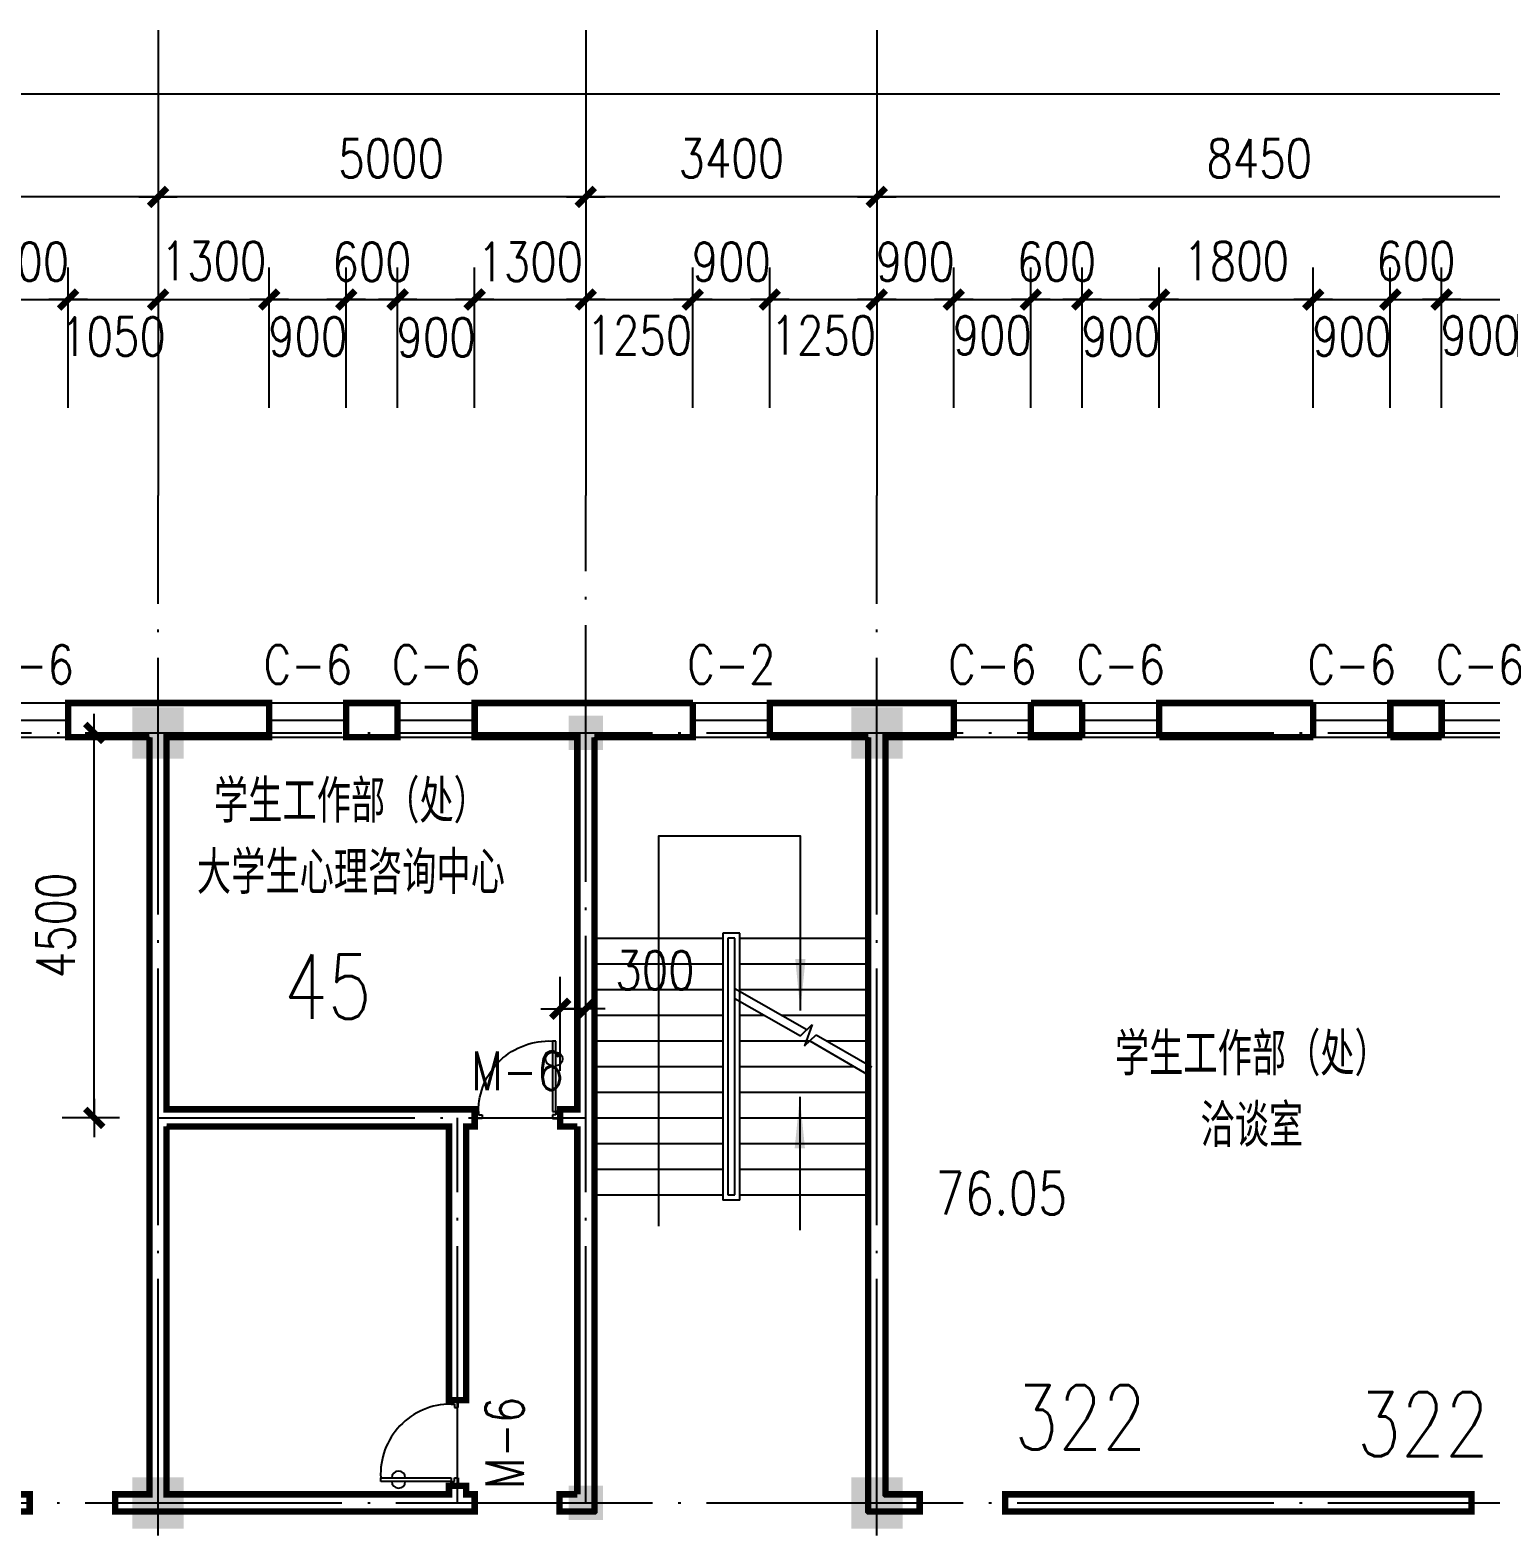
# Model space of a CAD drawing. Extents: x -55219 to 470149, y 494712 to 780039.
# Drawn here: x 245061 to 262132, y 661449 to 679016 of the extents above; entities that cross this region are included whole.
import ezdxf
from ezdxf.enums import TextEntityAlignment as Align

# ---------------------------------------------------------------- set-up
doc = ezdxf.new("R2010")
doc.units = 0
doc.header["$LTSCALE"] = 1500
doc.header["$MEASUREMENT"] = 0
doc.linetypes.add('DOTE', pattern=[2.42, 2, -0.2, 0.02, -0.2])
doc.layers.get('0').update_dxf_attribs({"linetype": 'CONTINUOUS'})
doc.layers.get('DEFPOINTS').update_dxf_attribs({"linetype": 'CONTINUOUS'})
for name, color, linetype in [('AXIS', 3, 'CONTINUOUS'), ('COLUMN', 7, 'CONTINUOUS'), ('DOTE', 1, 'DOTE'), ('LVTRY', 6, 'CONTINUOUS'), ('PUB_DIM', 3, 'CONTINUOUS'), ('PUB_WALL', 255, 'CONTINUOUS'), ('STAIR', 2, 'CONTINUOUS'), ('WALL', 255, 'CONTINUOUS'), ('WINDOW', 2, 'CONTINUOUS'), ('WINDOW_TEXT', 7, 'CONTINUOUS')]:
    doc.layers.add(name, color=color, linetype=linetype)
doc.styles.add('_SIMPLEX', font='SIMPLEX.shx', dxfattribs={"width": 0.6})
doc.styles.add('DIM_FONT', font='SIMPLEX.shx', dxfattribs={"width": 0.8})
doc.styles.add('SIMPLEX', font='SIMPLEX.SHX')
doc.dimstyles.new('AXIS150', dxfattribs={"dimscale": 1.5, "dimtxt": 300, "dimasz": 1, "dimexe": 250, "dimexo": 300, "dimgap": 150, "dimtad": 1, "dimdec": 0, "dimzin": 0, "dimdsep": 46, "dimtxsty": 'DIM_FONT', "dimblk": '_DIMX', "dimcen": 0.09, "dimse1": 1, "dimse2": 1, "dimclrt": 7, "dimadec": 0, "dimazin": 0, "dimtfac": 1, "dimtdec": 0, "dimtix": 1, "dimtmove": 2, "dimatfit": 3, "dimldrblk": '_DIMX', "dimfxl": 1, "dimtolj": 1, "dimtzin": 0, "dimarcsym": 0})
doc.dimstyles.new('DIMA150', dxfattribs={"dimscale": 1.5, "dimtxt": 300, "dimasz": 1, "dimexe": 250, "dimexo": 300, "dimgap": 150, "dimtad": 1, "dimdec": 0, "dimzin": 0, "dimdsep": 46, "dimtxsty": 'DIM_FONT', "dimblk": '_DIMX', "dimcen": 0.09, "dimse1": 1, "dimclrt": 7, "dimadec": 0, "dimazin": 0, "dimtfac": 1, "dimtdec": 0, "dimtix": 1, "dimtmove": 2, "dimatfit": 3, "dimldrblk": '_DIMX', "dimfxl": 1, "dimtolj": 1, "dimtzin": 0, "dimarcsym": 0})
doc.dimstyles.new('DIMB150', dxfattribs={"dimscale": 1.5, "dimtxt": 300, "dimasz": 1, "dimexe": 250, "dimexo": 300, "dimgap": 150, "dimtad": 1, "dimdec": 0, "dimzin": 0, "dimdsep": 46, "dimtxsty": 'DIM_FONT', "dimblk": '_DIMX', "dimcen": 0.09, "dimse2": 1, "dimclrt": 7, "dimadec": 0, "dimazin": 0, "dimtfac": 1, "dimtdec": 0, "dimtix": 1, "dimtmove": 2, "dimatfit": 3, "dimldrblk": '_DIMX', "dimfxl": 1, "dimtolj": 1, "dimtzin": 0, "dimarcsym": 0})
doc.dimstyles.new('DIMN150', dxfattribs={"dimscale": 1.5, "dimtxt": 300, "dimasz": 1, "dimexe": 250, "dimexo": 300, "dimgap": 150, "dimtad": 1, "dimdec": 0, "dimzin": 0, "dimdsep": 46, "dimtxsty": 'DIM_FONT', "dimblk": '_DIMX', "dimcen": 0.09, "dimclrt": 7, "dimadec": 0, "dimazin": 0, "dimtfac": 1, "dimtdec": 0, "dimtix": 1, "dimtmove": 2, "dimatfit": 3, "dimldrblk": '_DIMX', "dimfxl": 1, "dimtolj": 1, "dimtzin": 0, "dimarcsym": 0})
doc.dimstyles.new('NORMAL', dxfattribs={"dimscale": 1.5, "dimtxt": 300, "dimasz": 1, "dimexe": 250, "dimexo": 300, "dimgap": 150, "dimtad": 1, "dimdec": 0, "dimzin": 0, "dimdsep": 46, "dimtxsty": 'DIM_FONT', "dimblk": '_DIMX', "dimcen": 0.09, "dimse2": 1, "dimclrt": 7, "dimadec": 0, "dimazin": 0, "dimtfac": 1, "dimtdec": 0, "dimtix": 1, "dimtmove": 2, "dimatfit": 3, "dimldrblk": '_DIMX', "dimfxl": 1, "dimtolj": 1, "dimtzin": 0, "dimarcsym": 0})

# ---------------------------------------------------------------- blocks, each defined once
blk = doc.blocks.new('_ARROW')
blk.add_solid([(0, 0), (-1, 0.1), (-1, -0.1)])
blk = doc.blocks.new('_FZH')
blk.add_solid([(0.5, 0.5), (0.5, -0.5), (-0.5, 0.5), (-0.5, -0.5)])
blk = doc.blocks.new('M_A22TIB')
for p, q in [((-0.449, 0.076), (-0.449, 0.898)), ((-0.449, 0.898), (-0.408, 0.898)), ((-0.408, 0.898), (-0.408, 0.076)), ((-0.49, 0.076), (-0.449, 0.076)), ((-0.49, -0.006), (-0.49, 0.076)), ((-0.449, 0.076), (-0.449, 0.035)), ((-0.408, 0.076), (-0.449, 0.076)), ((-0.449, 0.035), (-0.408, 0.035)), ((-0.408, 0.035), (-0.408, -0.006)), ((0.455, 0.035), (0.414, 0.035)), ((0.414, 0.035), (0.414, -0.006)), ((0.496, 0.076), (0.455, 0.076)), ((0.455, 0.076), (0.455, 0.035)), ((0.496, -0.006), (0.496, 0.076)), ((-0.408, -0.006), (-0.49, -0.006)), ((-0.49, -0.006), (-0.49, -0.006)), ((0.414, -0.006), (0.496, -0.006)), ((0.496, -0.006), (0.496, -0.006))]:
    blk.add_line(p, q)
for centre, radius, start, end in [((-0.367, 0.077), 0.822, 359.9283, 92.866), ((-0.449, 0.689), 0.0791, 90, 270), ((-0.408, 0.689), 0.0791, 270, 90)]:
    blk.add_arc(centre, radius, start, end)
blk = doc.blocks.new('_DIMX')
blk.add_line((-150, 0), (150, 0))
at = {"const_width": 50}
blk.add_lwpolyline([(-70, -70), (70, 70)], dxfattribs=at)
blk = doc.blocks.new('*D112')
at = {"color": 0, "linetype": 'ByBlock'}
blk.add_line((263405, 677066), (254958, 677066), dxfattribs=at)
at = {"layer": 'DEFPOINTS', "color": 0, "linetype": 'ByBlock'}
for p in [(254956, 677066), (254956, 673575), (263406, 673575)]:
    blk.add_point(p, dxfattribs=at)
at = {"color": 0, "linetype": 'ByBlock', "xscale": 1.5, "yscale": 1.5, "zscale": 1.5, "rotation": 180}
blk.add_blockref('_DIMX', (254956, 677066), dxfattribs=at)
at = {"color": 0, "linetype": 'ByBlock', "xscale": 1.5, "yscale": 1.5, "zscale": 1.5}
blk.add_blockref('_DIMX', (263406, 677066), dxfattribs=at)
at = {"color": 7, "linetype": 'ByBlock', "insert": (259425, 677516), "char_height": 450, "attachment_point": 5, "style": 'DIM_FONT'}
blk.add_mtext('\\A1;8450', dxfattribs=at)
blk = doc.blocks.new('*D113')
at = {"color": 0, "linetype": 'ByBlock'}
blk.add_line((254955, 677066), (251558, 677066), dxfattribs=at)
at = {"layer": 'DEFPOINTS', "color": 0, "linetype": 'ByBlock'}
for p in [(251556, 677066), (251556, 673575), (254956, 673575)]:
    blk.add_point(p, dxfattribs=at)
at = {"color": 0, "linetype": 'ByBlock', "xscale": 1.5, "yscale": 1.5, "zscale": 1.5, "rotation": 180}
blk.add_blockref('_DIMX', (251556, 677066), dxfattribs=at)
at = {"color": 0, "linetype": 'ByBlock', "xscale": 1.5, "yscale": 1.5, "zscale": 1.5}
blk.add_blockref('_DIMX', (254956, 677066), dxfattribs=at)
at = {"color": 7, "linetype": 'ByBlock', "insert": (253256, 677516), "char_height": 450, "attachment_point": 5, "style": 'DIM_FONT'}
blk.add_mtext('\\A1;3400', dxfattribs=at)
blk = doc.blocks.new('*D114')
at = {"color": 0, "linetype": 'ByBlock'}
blk.add_line((251555, 677066), (246558, 677066), dxfattribs=at)
at = {"layer": 'DEFPOINTS', "color": 0, "linetype": 'ByBlock'}
for p in [(246556, 677066), (246556, 673575), (251556, 673575)]:
    blk.add_point(p, dxfattribs=at)
at = {"color": 0, "linetype": 'ByBlock', "xscale": 1.5, "yscale": 1.5, "zscale": 1.5, "rotation": 180}
blk.add_blockref('_DIMX', (246556, 677066), dxfattribs=at)
at = {"color": 0, "linetype": 'ByBlock', "xscale": 1.5, "yscale": 1.5, "zscale": 1.5}
blk.add_blockref('_DIMX', (251556, 677066), dxfattribs=at)
at = {"color": 7, "linetype": 'ByBlock', "insert": (249281, 677516), "char_height": 450, "attachment_point": 5, "style": 'DIM_FONT'}
blk.add_mtext('\\A1;5000', dxfattribs=at)
blk = doc.blocks.new('*D115')
at = {"color": 0, "linetype": 'ByBlock'}
blk.add_line((246555, 677066), (237558, 677066), dxfattribs=at)
at = {"layer": 'DEFPOINTS', "color": 0, "linetype": 'ByBlock'}
for p in [(237556, 677066), (237556, 673575), (246556, 673575)]:
    blk.add_point(p, dxfattribs=at)
at = {"color": 0, "linetype": 'ByBlock', "xscale": 1.5, "yscale": 1.5, "zscale": 1.5, "rotation": 180}
blk.add_blockref('_DIMX', (237556, 677066), dxfattribs=at)
at = {"color": 0, "linetype": 'ByBlock', "xscale": 1.5, "yscale": 1.5, "zscale": 1.5}
blk.add_blockref('_DIMX', (246556, 677066), dxfattribs=at)
at = {"color": 7, "linetype": 'ByBlock', "insert": (242056, 677516), "char_height": 450, "attachment_point": 5, "style": 'DIM_FONT'}
blk.add_mtext('\\A1;9000', dxfattribs=at)
blk = doc.blocks.new('*D120')
at = {"color": 0, "linetype": 'ByBlock'}
for p, q in [((228205, 678386), (228205, 677891)), ((300705, 678386), (300705, 677891)), ((300703, 678266), (228206, 678266))]:
    blk.add_line(p, q, dxfattribs=at)
at = {"layer": 'DEFPOINTS', "color": 0, "linetype": 'ByBlock'}
for p in [(228205, 678836), (300705, 678836), (228205, 678266)]:
    blk.add_point(p, dxfattribs=at)
at = {"color": 0, "linetype": 'ByBlock', "xscale": 1.5, "yscale": 1.5, "zscale": 1.5, "rotation": 180}
blk.add_blockref('_DIMX', (228205, 678266), dxfattribs=at)
at = {"color": 0, "linetype": 'ByBlock', "xscale": 1.5, "yscale": 1.5, "zscale": 1.5}
blk.add_blockref('_DIMX', (300705, 678266), dxfattribs=at)
at = {"color": 7, "linetype": 'ByBlock', "insert": (264455, 678716), "char_height": 450, "attachment_point": 5, "style": 'DIM_FONT'}
blk.add_mtext('\\A1;72500', dxfattribs=at)
blk = doc.blocks.new('_WBLK')
for p, q in [((-0.5, 0.5), (0.5, 0.5)), ((-0.5, 0), (0.5, 0)), ((-0.5, -0.5), (0.5, -0.5))]:
    blk.add_line(p, q)
at = {"layer": 'WINDOW_TEXT', "style": 'SIMPLEX', "flags": 9}
blk.add_attdef('A', text='', height=1, dxfattribs=at).set_placement((0, 1.5), align=Align.MIDDLE)
blk = doc.blocks.new('*D452')
at = {"color": 0, "linetype": 'ByBlock'}
for p, q in [((244606, 674602), (244606, 676241)), ((245506, 674602), (245506, 676241)), ((244608, 675866), (245505, 675866))]:
    blk.add_line(p, q, dxfattribs=at)
at = {"layer": 'DEFPOINTS', "color": 0, "linetype": 'ByBlock'}
for p in [(245506, 675866), (244606, 674152), (245506, 674152)]:
    blk.add_point(p, dxfattribs=at)
at = {"color": 0, "linetype": 'ByBlock', "xscale": 1.5, "yscale": 1.5, "zscale": 1.5, "rotation": 180}
blk.add_blockref('_DIMX', (244606, 675866), dxfattribs=at)
at = {"color": 0, "linetype": 'ByBlock', "xscale": 1.5, "yscale": 1.5, "zscale": 1.5}
blk.add_blockref('_DIMX', (245506, 675866), dxfattribs=at)
at = {"color": 7, "linetype": 'ByBlock', "insert": (245056, 676309), "char_height": 450, "attachment_point": 5, "style": 'DIM_FONT'}
blk.add_mtext('\\A1;900', dxfattribs=at)
blk = doc.blocks.new('*D453')
at = {"color": 0, "linetype": 'ByBlock'}
for p, q in [((245506, 674602), (245506, 676241)), ((245508, 675866), (246555, 675866))]:
    blk.add_line(p, q, dxfattribs=at)
at = {"layer": 'DEFPOINTS', "color": 0, "linetype": 'ByBlock'}
for p in [(246556, 675866), (245506, 674152), (246556, 674152)]:
    blk.add_point(p, dxfattribs=at)
at = {"color": 0, "linetype": 'ByBlock', "xscale": 1.5, "yscale": 1.5, "zscale": 1.5, "rotation": 180}
blk.add_blockref('_DIMX', (245506, 675866), dxfattribs=at)
at = {"color": 0, "linetype": 'ByBlock', "xscale": 1.5, "yscale": 1.5, "zscale": 1.5}
blk.add_blockref('_DIMX', (246556, 675866), dxfattribs=at)
at = {"color": 7, "linetype": 'ByBlock', "insert": (246031, 675434), "char_height": 450, "attachment_point": 5, "style": 'DIM_FONT'}
blk.add_mtext('\\A1;1050', dxfattribs=at)
blk = doc.blocks.new('*D454')
at = {"color": 0, "linetype": 'ByBlock'}
for p, q in [((247856, 674602), (247856, 676241)), ((246555, 675866), (246553, 675866)), ((246556, 675866), (247856, 675866)), ((247858, 675866), (247859, 675866))]:
    blk.add_line(p, q, dxfattribs=at)
at = {"layer": 'DEFPOINTS', "color": 0, "linetype": 'ByBlock'}
for p in [(247856, 675866), (246556, 674152), (247856, 674152)]:
    blk.add_point(p, dxfattribs=at)
at = {"color": 0, "linetype": 'ByBlock', "xscale": 1.5, "yscale": 1.5, "zscale": 1.5}
blk.add_blockref('_DIMX', (246556, 675866), dxfattribs=at)
at = {"color": 0, "linetype": 'ByBlock', "xscale": 1.5, "yscale": 1.5, "zscale": 1.5, "rotation": 180}
blk.add_blockref('_DIMX', (247856, 675866), dxfattribs=at)
at = {"color": 7, "linetype": 'ByBlock', "insert": (247206, 676316), "char_height": 450, "attachment_point": 5, "style": 'DIM_FONT'}
blk.add_mtext('\\A1;1300', dxfattribs=at)
blk = doc.blocks.new('*D455')
at = {"color": 0, "linetype": 'ByBlock'}
for p, q in [((247856, 674602), (247856, 676241)), ((248756, 674602), (248756, 676241)), ((247858, 675866), (248755, 675866))]:
    blk.add_line(p, q, dxfattribs=at)
at = {"layer": 'DEFPOINTS', "color": 0, "linetype": 'ByBlock'}
for p in [(248756, 675866), (247856, 674152), (248756, 674152)]:
    blk.add_point(p, dxfattribs=at)
at = {"color": 0, "linetype": 'ByBlock', "xscale": 1.5, "yscale": 1.5, "zscale": 1.5, "rotation": 180}
blk.add_blockref('_DIMX', (247856, 675866), dxfattribs=at)
at = {"color": 0, "linetype": 'ByBlock', "xscale": 1.5, "yscale": 1.5, "zscale": 1.5}
blk.add_blockref('_DIMX', (248756, 675866), dxfattribs=at)
at = {"color": 7, "linetype": 'ByBlock', "insert": (248306, 675434), "char_height": 450, "attachment_point": 5, "style": 'DIM_FONT'}
blk.add_mtext('\\A1;900', dxfattribs=at)
blk = doc.blocks.new('*D456')
at = {"color": 0, "linetype": 'ByBlock'}
for p, q in [((248756, 674602), (248756, 676241)), ((249356, 674602), (249356, 676241)), ((248758, 675866), (249355, 675866))]:
    blk.add_line(p, q, dxfattribs=at)
at = {"layer": 'DEFPOINTS', "color": 0, "linetype": 'ByBlock'}
for p in [(249356, 675866), (248756, 674152), (249356, 674152)]:
    blk.add_point(p, dxfattribs=at)
at = {"color": 0, "linetype": 'ByBlock', "xscale": 1.5, "yscale": 1.5, "zscale": 1.5, "rotation": 180}
blk.add_blockref('_DIMX', (248756, 675866), dxfattribs=at)
at = {"color": 0, "linetype": 'ByBlock', "xscale": 1.5, "yscale": 1.5, "zscale": 1.5}
blk.add_blockref('_DIMX', (249356, 675866), dxfattribs=at)
at = {"color": 7, "linetype": 'ByBlock', "insert": (249056, 676307), "char_height": 450, "attachment_point": 5, "style": 'DIM_FONT'}
blk.add_mtext('\\A1;600', dxfattribs=at)
blk = doc.blocks.new('*D457')
at = {"color": 0, "linetype": 'ByBlock'}
for p, q in [((249356, 674602), (249356, 676241)), ((250256, 674602), (250256, 676241)), ((249358, 675866), (250255, 675866))]:
    blk.add_line(p, q, dxfattribs=at)
at = {"layer": 'DEFPOINTS', "color": 0, "linetype": 'ByBlock'}
for p in [(250256, 675866), (249356, 674152), (250256, 674152)]:
    blk.add_point(p, dxfattribs=at)
at = {"color": 0, "linetype": 'ByBlock', "xscale": 1.5, "yscale": 1.5, "zscale": 1.5, "rotation": 180}
blk.add_blockref('_DIMX', (249356, 675866), dxfattribs=at)
at = {"color": 0, "linetype": 'ByBlock', "xscale": 1.5, "yscale": 1.5, "zscale": 1.5}
blk.add_blockref('_DIMX', (250256, 675866), dxfattribs=at)
at = {"color": 7, "linetype": 'ByBlock', "insert": (249806, 675424), "char_height": 450, "attachment_point": 5, "style": 'DIM_FONT'}
blk.add_mtext('\\A1;900', dxfattribs=at)
blk = doc.blocks.new('*D458')
at = {"color": 0, "linetype": 'ByBlock'}
for p, q in [((250256, 674602), (250256, 676241)), ((250258, 675866), (251555, 675866))]:
    blk.add_line(p, q, dxfattribs=at)
at = {"layer": 'DEFPOINTS', "color": 0, "linetype": 'ByBlock'}
for p in [(251556, 675866), (250256, 674152), (251556, 674152)]:
    blk.add_point(p, dxfattribs=at)
at = {"color": 0, "linetype": 'ByBlock', "xscale": 1.5, "yscale": 1.5, "zscale": 1.5, "rotation": 180}
blk.add_blockref('_DIMX', (250256, 675866), dxfattribs=at)
at = {"color": 0, "linetype": 'ByBlock', "xscale": 1.5, "yscale": 1.5, "zscale": 1.5}
blk.add_blockref('_DIMX', (251556, 675866), dxfattribs=at)
at = {"color": 7, "linetype": 'ByBlock', "insert": (250906, 676307), "char_height": 450, "attachment_point": 5, "style": 'DIM_FONT'}
blk.add_mtext('\\A1;1300', dxfattribs=at)
blk = doc.blocks.new('*D459')
at = {"color": 0, "linetype": 'ByBlock'}
for p, q in [((252806, 674602), (252806, 676241)), ((251558, 675866), (252805, 675866))]:
    blk.add_line(p, q, dxfattribs=at)
at = {"layer": 'DEFPOINTS', "color": 0, "linetype": 'ByBlock'}
for p in [(252806, 675866), (251556, 674152), (252806, 674152)]:
    blk.add_point(p, dxfattribs=at)
at = {"color": 0, "linetype": 'ByBlock', "xscale": 1.5, "yscale": 1.5, "zscale": 1.5, "rotation": 180}
blk.add_blockref('_DIMX', (251556, 675866), dxfattribs=at)
at = {"color": 0, "linetype": 'ByBlock', "xscale": 1.5, "yscale": 1.5, "zscale": 1.5}
blk.add_blockref('_DIMX', (252806, 675866), dxfattribs=at)
at = {"color": 7, "linetype": 'ByBlock', "insert": (252181, 675447), "char_height": 450, "attachment_point": 5, "style": 'DIM_FONT'}
blk.add_mtext('\\A1;1250', dxfattribs=at)
blk = doc.blocks.new('*D460')
at = {"color": 0, "linetype": 'ByBlock'}
for p, q in [((252806, 674602), (252806, 676241)), ((253706, 674602), (253706, 676241)), ((252808, 675866), (253705, 675866))]:
    blk.add_line(p, q, dxfattribs=at)
at = {"layer": 'DEFPOINTS', "color": 0, "linetype": 'ByBlock'}
for p in [(253706, 675866), (252806, 674152), (253706, 674152)]:
    blk.add_point(p, dxfattribs=at)
at = {"color": 0, "linetype": 'ByBlock', "xscale": 1.5, "yscale": 1.5, "zscale": 1.5, "rotation": 180}
blk.add_blockref('_DIMX', (252806, 675866), dxfattribs=at)
at = {"color": 0, "linetype": 'ByBlock', "xscale": 1.5, "yscale": 1.5, "zscale": 1.5}
blk.add_blockref('_DIMX', (253706, 675866), dxfattribs=at)
at = {"color": 7, "linetype": 'ByBlock', "insert": (253256, 676308), "char_height": 450, "attachment_point": 5, "style": 'DIM_FONT'}
blk.add_mtext('\\A1;900', dxfattribs=at)
blk = doc.blocks.new('*D461')
at = {"color": 0, "linetype": 'ByBlock'}
for p, q in [((253706, 674602), (253706, 676241)), ((253708, 675866), (254955, 675866))]:
    blk.add_line(p, q, dxfattribs=at)
at = {"layer": 'DEFPOINTS', "color": 0, "linetype": 'ByBlock'}
for p in [(254956, 675866), (253706, 674152), (254956, 674152)]:
    blk.add_point(p, dxfattribs=at)
at = {"color": 0, "linetype": 'ByBlock', "xscale": 1.5, "yscale": 1.5, "zscale": 1.5, "rotation": 180}
blk.add_blockref('_DIMX', (253706, 675866), dxfattribs=at)
at = {"color": 0, "linetype": 'ByBlock', "xscale": 1.5, "yscale": 1.5, "zscale": 1.5}
blk.add_blockref('_DIMX', (254956, 675866), dxfattribs=at)
at = {"color": 7, "linetype": 'ByBlock', "insert": (254331, 675447), "char_height": 450, "attachment_point": 5, "style": 'DIM_FONT'}
blk.add_mtext('\\A1;1250', dxfattribs=at)
blk = doc.blocks.new('*D462')
at = {"color": 0, "linetype": 'ByBlock'}
for p, q in [((255856, 674602), (255856, 676241)), ((254958, 675866), (255855, 675866))]:
    blk.add_line(p, q, dxfattribs=at)
at = {"layer": 'DEFPOINTS', "color": 0, "linetype": 'ByBlock'}
for p in [(255856, 675866), (254956, 674152), (255856, 674152)]:
    blk.add_point(p, dxfattribs=at)
at = {"color": 0, "linetype": 'ByBlock', "xscale": 1.5, "yscale": 1.5, "zscale": 1.5, "rotation": 180}
blk.add_blockref('_DIMX', (254956, 675866), dxfattribs=at)
at = {"color": 0, "linetype": 'ByBlock', "xscale": 1.5, "yscale": 1.5, "zscale": 1.5}
blk.add_blockref('_DIMX', (255856, 675866), dxfattribs=at)
at = {"color": 7, "linetype": 'ByBlock', "insert": (255406, 676308), "char_height": 450, "attachment_point": 5, "style": 'DIM_FONT'}
blk.add_mtext('\\A1;900', dxfattribs=at)
blk = doc.blocks.new('*D463')
at = {"color": 0, "linetype": 'ByBlock'}
for p, q in [((255856, 674602), (255856, 676241)), ((256756, 674602), (256756, 676241)), ((255858, 675866), (256755, 675866))]:
    blk.add_line(p, q, dxfattribs=at)
at = {"layer": 'DEFPOINTS', "color": 0, "linetype": 'ByBlock'}
for p in [(256756, 675866), (255856, 674152), (256756, 674152)]:
    blk.add_point(p, dxfattribs=at)
at = {"color": 0, "linetype": 'ByBlock', "xscale": 1.5, "yscale": 1.5, "zscale": 1.5, "rotation": 180}
blk.add_blockref('_DIMX', (255856, 675866), dxfattribs=at)
at = {"color": 0, "linetype": 'ByBlock', "xscale": 1.5, "yscale": 1.5, "zscale": 1.5}
blk.add_blockref('_DIMX', (256756, 675866), dxfattribs=at)
at = {"color": 7, "linetype": 'ByBlock', "insert": (256306, 675447), "char_height": 450, "attachment_point": 5, "style": 'DIM_FONT'}
blk.add_mtext('\\A1;900', dxfattribs=at)
blk = doc.blocks.new('*D464')
at = {"color": 0, "linetype": 'ByBlock'}
for p, q in [((256756, 674602), (256756, 676241)), ((257356, 674602), (257356, 676241)), ((256758, 675866), (257355, 675866))]:
    blk.add_line(p, q, dxfattribs=at)
at = {"layer": 'DEFPOINTS', "color": 0, "linetype": 'ByBlock'}
for p in [(257356, 675866), (256756, 674152), (257356, 674152)]:
    blk.add_point(p, dxfattribs=at)
at = {"color": 0, "linetype": 'ByBlock', "xscale": 1.5, "yscale": 1.5, "zscale": 1.5, "rotation": 180}
blk.add_blockref('_DIMX', (256756, 675866), dxfattribs=at)
at = {"color": 0, "linetype": 'ByBlock', "xscale": 1.5, "yscale": 1.5, "zscale": 1.5}
blk.add_blockref('_DIMX', (257356, 675866), dxfattribs=at)
at = {"color": 7, "linetype": 'ByBlock', "insert": (257056, 676308), "char_height": 450, "attachment_point": 5, "style": 'DIM_FONT'}
blk.add_mtext('\\A1;600', dxfattribs=at)
blk = doc.blocks.new('*D465')
at = {"color": 0, "linetype": 'ByBlock'}
for p, q in [((257356, 674602), (257356, 676241)), ((258256, 674602), (258256, 676241)), ((257358, 675866), (258255, 675866))]:
    blk.add_line(p, q, dxfattribs=at)
at = {"layer": 'DEFPOINTS', "color": 0, "linetype": 'ByBlock'}
for p in [(258256, 675866), (257356, 674152), (258256, 674152)]:
    blk.add_point(p, dxfattribs=at)
at = {"color": 0, "linetype": 'ByBlock', "xscale": 1.5, "yscale": 1.5, "zscale": 1.5, "rotation": 180}
blk.add_blockref('_DIMX', (257356, 675866), dxfattribs=at)
at = {"color": 0, "linetype": 'ByBlock', "xscale": 1.5, "yscale": 1.5, "zscale": 1.5}
blk.add_blockref('_DIMX', (258256, 675866), dxfattribs=at)
at = {"color": 7, "linetype": 'ByBlock', "insert": (257806, 675434), "char_height": 450, "attachment_point": 5, "style": 'DIM_FONT'}
blk.add_mtext('\\A1;900', dxfattribs=at)
blk = doc.blocks.new('*D466')
at = {"color": 0, "linetype": 'ByBlock'}
for p, q in [((258256, 674602), (258256, 676241)), ((260056, 674602), (260056, 676241)), ((258258, 675866), (260055, 675866))]:
    blk.add_line(p, q, dxfattribs=at)
at = {"layer": 'DEFPOINTS', "color": 0, "linetype": 'ByBlock'}
for p in [(260056, 675866), (258256, 674152), (260056, 674152)]:
    blk.add_point(p, dxfattribs=at)
at = {"color": 0, "linetype": 'ByBlock', "xscale": 1.5, "yscale": 1.5, "zscale": 1.5, "rotation": 180}
blk.add_blockref('_DIMX', (258256, 675866), dxfattribs=at)
at = {"color": 0, "linetype": 'ByBlock', "xscale": 1.5, "yscale": 1.5, "zscale": 1.5}
blk.add_blockref('_DIMX', (260056, 675866), dxfattribs=at)
at = {"color": 7, "linetype": 'ByBlock', "insert": (259156, 676316), "char_height": 450, "attachment_point": 5, "style": 'DIM_FONT'}
blk.add_mtext('\\A1;1800', dxfattribs=at)
blk = doc.blocks.new('*D467')
at = {"color": 0, "linetype": 'ByBlock'}
for p, q in [((260056, 674602), (260056, 676241)), ((260956, 674602), (260956, 676241)), ((260058, 675866), (260955, 675866))]:
    blk.add_line(p, q, dxfattribs=at)
at = {"layer": 'DEFPOINTS', "color": 0, "linetype": 'ByBlock'}
for p in [(260956, 675866), (260056, 674152), (260956, 674152)]:
    blk.add_point(p, dxfattribs=at)
at = {"color": 0, "linetype": 'ByBlock', "xscale": 1.5, "yscale": 1.5, "zscale": 1.5, "rotation": 180}
blk.add_blockref('_DIMX', (260056, 675866), dxfattribs=at)
at = {"color": 0, "linetype": 'ByBlock', "xscale": 1.5, "yscale": 1.5, "zscale": 1.5}
blk.add_blockref('_DIMX', (260956, 675866), dxfattribs=at)
at = {"color": 7, "linetype": 'ByBlock', "insert": (260506, 675434), "char_height": 450, "attachment_point": 5, "style": 'DIM_FONT'}
blk.add_mtext('\\A1;900', dxfattribs=at)
blk = doc.blocks.new('*D468')
at = {"color": 0, "linetype": 'ByBlock'}
for p, q in [((260956, 674602), (260956, 676241)), ((261556, 674602), (261556, 676241)), ((260955, 675866), (260953, 675866)), ((260956, 675866), (261556, 675866)), ((261558, 675866), (261559, 675866))]:
    blk.add_line(p, q, dxfattribs=at)
at = {"layer": 'DEFPOINTS', "color": 0, "linetype": 'ByBlock'}
for p in [(261556, 675866), (260956, 674152), (261556, 674152)]:
    blk.add_point(p, dxfattribs=at)
at = {"color": 0, "linetype": 'ByBlock', "xscale": 1.5, "yscale": 1.5, "zscale": 1.5}
blk.add_blockref('_DIMX', (260956, 675866), dxfattribs=at)
at = {"color": 0, "linetype": 'ByBlock', "xscale": 1.5, "yscale": 1.5, "zscale": 1.5, "rotation": 180}
blk.add_blockref('_DIMX', (261556, 675866), dxfattribs=at)
at = {"color": 7, "linetype": 'ByBlock', "insert": (261256, 676316), "char_height": 450, "attachment_point": 5, "style": 'DIM_FONT'}
blk.add_mtext('\\A1;600', dxfattribs=at)
blk = doc.blocks.new('*D469')
at = {"color": 0, "linetype": 'ByBlock'}
for p, q in [((261556, 674602), (261556, 676241)), ((262456, 674602), (262456, 676241)), ((261558, 675866), (262455, 675866))]:
    blk.add_line(p, q, dxfattribs=at)
at = {"layer": 'DEFPOINTS', "color": 0, "linetype": 'ByBlock'}
for p in [(262456, 675866), (261556, 674152), (262456, 674152)]:
    blk.add_point(p, dxfattribs=at)
at = {"color": 0, "linetype": 'ByBlock', "xscale": 1.5, "yscale": 1.5, "zscale": 1.5, "rotation": 180}
blk.add_blockref('_DIMX', (261556, 675866), dxfattribs=at)
at = {"color": 0, "linetype": 'ByBlock', "xscale": 1.5, "yscale": 1.5, "zscale": 1.5}
blk.add_blockref('_DIMX', (262456, 675866), dxfattribs=at)
at = {"color": 7, "linetype": 'ByBlock', "insert": (262006, 675447), "char_height": 450, "attachment_point": 5, "style": 'DIM_FONT'}
blk.add_mtext('\\A1;900', dxfattribs=at)
blk = doc.blocks.new('*D780')
at = {"color": 0, "linetype": 'ByBlock'}
for p, q in [((245811, 666302), (245811, 670799)), ((246106, 666300), (245436, 666300))]:
    blk.add_line(p, q, dxfattribs=at)
at = {"layer": 'DEFPOINTS', "color": 0, "linetype": 'ByBlock'}
for p in [(245811, 670800), (246556, 670800), (246556, 666300)]:
    blk.add_point(p, dxfattribs=at)
at = {"color": 0, "linetype": 'ByBlock', "xscale": 1.5, "yscale": 1.5, "zscale": 1.5}
for p, rotation in [((245811, 670800), 90), ((245811, 666300), 270)]:
    blk.add_blockref('_DIMX', p, dxfattribs=dict(at, rotation=rotation))
at = {"color": 7, "linetype": 'ByBlock', "insert": (245361, 668550), "char_height": 450, "attachment_point": 5, "rotation": 90, "style": 'DIM_FONT'}
blk.add_mtext('\\A1;4500', dxfattribs=at)
blk = doc.blocks.new('*D781')
at = {"color": 0, "linetype": 'ByBlock'}
for p, q in [((251256, 666850), (251256, 667951)), ((251556, 666850), (251556, 667951)), ((251255, 667576), (251253, 667576)), ((251256, 667576), (251556, 667576)), ((251256, 667576), (251556, 667576)), ((251558, 667576), (251559, 667576))]:
    blk.add_line(p, q, dxfattribs=at)
at = {"layer": 'DEFPOINTS', "color": 0, "linetype": 'ByBlock'}
for p in [(251556, 667576), (251256, 666400), (251556, 666400)]:
    blk.add_point(p, dxfattribs=at)
at = {"color": 0, "linetype": 'ByBlock', "xscale": 1.5, "yscale": 1.5, "zscale": 1.5}
blk.add_blockref('_DIMX', (251256, 667576), dxfattribs=at)
at = {"color": 0, "linetype": 'ByBlock', "xscale": 1.5, "yscale": 1.5, "zscale": 1.5, "rotation": 180}
blk.add_blockref('_DIMX', (251556, 667576), dxfattribs=at)
at = {"color": 7, "linetype": 'ByBlock', "insert": (252363, 668026), "char_height": 450, "attachment_point": 5, "style": 'DIM_FONT'}
blk.add_mtext('\\A1;300', dxfattribs=at)

msp = doc.modelspace()

# ---------------------------------------------------------------- linework, layer by layer
at = {"layer": 'AXIS'}
for p, q in [((246556.3, 679016.2), (246556.3, 673575.1)), ((251556.3, 679016.2), (251556.3, 673575.1)), ((254956.3, 679016.2), (254956.3, 673575.1))]:
    msp.add_line(p, q, dxfattribs=at)
at = {"layer": 'DOTE'}
for p, q in [((246556.3, 603338.4), (246556.3, 673575.1)), ((251556.3, 661800.4), (251556.3, 673575.1)), ((254956.3, 603338.4), (254956.3, 673575.1)), ((227556.3, 670800.4), (299906.3, 670800.4)), ((246556.3, 666300.4), (251556.3, 666300.4)), ((250056.3, 661800.4), (250056.3, 666300.4)), ((227556.3, 661800.4), (306558.6, 661800.4))]:
    msp.add_line(p, q, dxfattribs=at)
at = {"layer": 'PUB_DIM'}
for points in [[(254062.8, 667557.5), (254062.8, 669593.3), (252406.3, 669593.3), (252406.3, 665033.9)], [(254056.2, 666546.5), (254056.2, 664989.3)]]:
    msp.add_lwpolyline(points, dxfattribs=at)
at = {"layer": 'PUB_WALL', "const_width": 75}
for points in [[(246456.3, 670750.4), (245506.3, 670750.4), (245506.3, 671150.4), (247856.3, 671150.4), (247856.3, 670750.4), (246656.3, 670750.4), (246656.3, 670500.4)], [(251556.3, 671150.4), (250256.3, 671150.4), (250256.3, 670750.4), (251456.3, 670750.4), (251456.3, 666400.4), (251256.3, 666400.4), (251256.3, 666200.4), (251456.3, 666200.4)], [(251556.3, 671150.4), (252806.3, 671150.4)], [(252806.3, 671150.4), (252806.3, 670750.4), (251656.3, 670750.4)], [(253706.3, 670750.4), (253706.3, 671150.4), (255856.3, 671150.4), (255856.3, 670750.4)], [(256756.3, 671150.4), (256756.3, 670750.4), (257356.3, 670750.4)], [(256756.3, 671150.4), (257356.3, 671150.4)], [(257356.3, 671150.4), (257356.3, 670750.4)], [(258256.3, 670750.4), (258256.3, 671150.4), (260056.3, 671150.4)], [(260056.3, 671150.4), (260056.3, 670750.4)], [(260956.3, 670750.4), (260956.3, 671150.4), (261556.3, 671150.4), (261556.3, 670750.4)], [(246656.3, 666200.4), (246656.3, 661900.4), (249956.3, 661900.4), (249956.3, 662000.4), (250156.3, 662000.4), (250156.3, 661900.4), (250256.3, 661900.4), (250256.3, 661700.4), (246656.3, 661700.4), (246056.3, 661700.4), (246056.3, 661900.4), (246456.3, 661900.4), (246456.3, 670750.4), (246456.3, 670500.4)], [(246656.3, 670750.4), (246656.3, 666400.4), (250256.3, 666400.4), (250256.3, 666200.4), (250156.3, 666200.4), (250156.3, 663000.4), (249956.3, 663000.4), (249956.3, 666200.4), (246656.3, 666200.4)], [(251455.8, 661900.4), (251246.7, 661900.4), (251246.7, 661700.4), (251655.8, 661700.4), (251656.3, 661700.9), (251656.3, 670750.4)], [(253706.3, 670750.4), (254856.3, 670750.4)], [(255856.3, 670750.4), (255056.3, 670750.4), (255056.3, 661900.9), (255056.8, 661900.4), (255456.3, 661900.4), (255456.3, 661700.4), (254856.8, 661700.4), (254856.3, 661700.9), (254856.3, 670750.4)], [(258256.3, 670750.4), (260056.3, 670750.4)], [(260956.3, 670750.4), (261556.3, 670750.4)], [(251456.3, 666200.4), (251456.3, 661900.9)], [(251656.3, 661700.4), (251456.3, 661700.4)]]:
    msp.add_lwpolyline(points, dxfattribs=at)
for points in [[(248756.3, 671150.4), (249356.3, 671150.4), (249356.3, 670750.4), (248756.3, 670750.4)], [(239056.3, 661900.4), (245056.3, 661900.4), (245056.3, 661700.4), (239056.3, 661700.4)], [(261906.3, 661900.4), (256456.3, 661900.4), (256456.3, 661700.4), (261906.3, 661700.4)]]:
    msp.add_lwpolyline(points, close=True, dxfattribs=at)
at = {"layer": 'STAIR'}
for p, q in [((253156.3, 668460.4), (253156.3, 665340.4)), ((253356.3, 668460.4), (253156.3, 668460.4)), ((253356.3, 665340.4), (253356.3, 668460.4)), ((251656.3, 668400.4), (253156.3, 668400.4)), ((253216.3, 668400.4), (253216.3, 665400.4)), ((253296.3, 668400.4), (253216.3, 668400.4)), ((253296.3, 665400.4), (253296.3, 668400.4)), ((253356.3, 668400.4), (254856.3, 668400.4)), ((251656.3, 668100.4), (253156.3, 668100.4)), ((253356.3, 668100.4), (254856.3, 668100.4)), ((251656.3, 667800.4), (253156.3, 667800.4)), ((253296.3, 667812.8), (254139.9, 667334)), ((253356.3, 667800.4), (254856.3, 667800.4)), ((253296.3, 667697), (254065.8, 667261.3)), ((251656.3, 667500.4), (253156.3, 667500.4)), ((253356.3, 667500.4), (253643.6, 667500.4)), ((253846.7, 667500.4), (254856.3, 667500.4)), ((254065.8, 667261.3), (254199.1, 667392.1)), ((254199.1, 667392.1), (254112.4, 667142)), ((254112.4, 667142), (254245.7, 667272.9)), ((254245.7, 667272.9), (254899.6, 666895.4)), ((251656.3, 667200.4), (253156.3, 667200.4)), ((253356.3, 667200.4), (254171.9, 667200.4)), ((254171.6, 667200.1), (254856.3, 666804.9)), ((254371.3, 667200.4), (254856.3, 667200.4)), ((251656.3, 666900.4), (253156.3, 666900.4)), ((253356.3, 666900.4), (254690.9, 666900.4)), ((251656.3, 666600.4), (253156.3, 666600.4)), ((253356.3, 666600.4), (254856.3, 666600.4)), ((251656.3, 666300.4), (253156.3, 666300.4)), ((253356.3, 666300.4), (254856.3, 666300.4)), ((251656.3, 666000.4), (253156.3, 666000.4)), ((253356.3, 666000.4), (254856.3, 666000.4)), ((251656.3, 665700.4), (253156.3, 665700.4)), ((253356.3, 665700.4), (254856.3, 665700.4)), ((251656.3, 665400.4), (253156.3, 665400.4)), ((253356.3, 665340.4), (253156.3, 665340.4)), ((253216.3, 665400.4), (253296.3, 665400.4)), ((253356.3, 665400.4), (254856.3, 665400.4))]:
    msp.add_line(p, q, dxfattribs=at)
at = {"layer": 'WALL'}
for p, q in [((245506.3, 671150.4), (247856.3, 671150.4)), ((245506.3, 671150.4), (245506.3, 670750.4)), ((247856.3, 671150.4), (247856.3, 670750.4)), ((248756.3, 671150.4), (248756.3, 670750.4)), ((248756.3, 671150.4), (249356.3, 671150.4)), ((249356.3, 671150.4), (249356.3, 670750.4)), ((250256.3, 671150.4), (250256.3, 670750.4)), ((250256.3, 671150.4), (251556.3, 671150.4)), ((251556.3, 671150.4), (252806.3, 671150.4)), ((252806.3, 671150.4), (252806.3, 670750.4)), ((253706.3, 671150.4), (253706.3, 670750.4)), ((253706.3, 671150.4), (255856.3, 671150.4)), ((255856.3, 671150.4), (255856.3, 670750.4)), ((256756.3, 671150.4), (257356.3, 671150.4)), ((256756.3, 671150.4), (256756.3, 670750.4)), ((257356.3, 671150.4), (257356.3, 670750.4)), ((258256.3, 671150.4), (260056.3, 671150.4)), ((258256.3, 671150.4), (258256.3, 670750.4)), ((260056.3, 671150.4), (260056.3, 670750.4)), ((260956.3, 671150.4), (261556.3, 671150.4)), ((260956.3, 671150.4), (260956.3, 670750.4)), ((261556.3, 671150.4), (261556.3, 670750.4)), ((245506.3, 670750.4), (246456.3, 670750.4)), ((246456.3, 670750.4), (246456.3, 661900.4)), ((246456.3, 670500.4), (246456.3, 670750.4)), ((246656.3, 670750.4), (246656.3, 666400.4)), ((246656.3, 670750.4), (247856.3, 670750.4)), ((246656.3, 670500.4), (246656.3, 670750.4)), ((248756.3, 670750.4), (249356.3, 670750.4)), ((250256.3, 670750.4), (251456.3, 670750.4)), ((251456.3, 670750.4), (251456.3, 666400.4)), ((251656.3, 670750.4), (252806.3, 670750.4)), ((251656.3, 670750.4), (251656.3, 661700.9)), ((253706.3, 670750.4), (254856.3, 670750.4)), ((254856.3, 670750.4), (254856.3, 661700.9)), ((255056.3, 670750.4), (255856.3, 670750.4)), ((255056.3, 670750.4), (255056.3, 661900.9)), ((256756.3, 670750.4), (257356.3, 670750.4)), ((258256.3, 670750.4), (260056.3, 670750.4)), ((260956.3, 670750.4), (261556.3, 670750.4)), ((246656.3, 666400.4), (250256.3, 666400.4)), ((250256.3, 666400.4), (250256.3, 666200.4)), ((251256.3, 666400.4), (251256.3, 666200.4)), ((251256.3, 666400.4), (251456.3, 666400.4)), ((246656.3, 666200.4), (246656.3, 661900.4)), ((246656.3, 666200.4), (249956.3, 666200.4)), ((249956.3, 666200.4), (249956.3, 663000.4)), ((250156.3, 666200.4), (250156.3, 663000.4)), ((250156.3, 666200.4), (250256.3, 666200.4)), ((251256.3, 666200.4), (251456.3, 666200.4)), ((251456.3, 666200.4), (251456.3, 661900.9)), ((249956.3, 663000.4), (250156.3, 663000.4)), ((249956.3, 662000.4), (250156.3, 662000.4)), ((249956.3, 662000.4), (249956.3, 661900.4)), ((250156.3, 662000.4), (250156.3, 661900.4)), ((246056.3, 661900.4), (246056.3, 661700.4)), ((246056.3, 661900.4), (246456.3, 661900.4)), ((249956.3, 661900.4), (246656.3, 661900.4)), ((250256.3, 661900.4), (250156.3, 661900.4)), ((250256.3, 661900.4), (250256.3, 661700.4)), ((251246.7, 661900.4), (251455.8, 661900.4)), ((251246.7, 661900.4), (251246.7, 661700.4)), ((255056.3, 661900.9), (255056.8, 661900.4)), ((255456.3, 661900.4), (255056.8, 661900.4)), ((255456.3, 661900.4), (255456.3, 661700.4)), ((256456.3, 661900.4), (256456.3, 661700.4)), ((261906.3, 661900.4), (256456.3, 661900.4)), ((261906.3, 661900.4), (261906.3, 661700.4)), ((246056.3, 661700.4), (246656.3, 661700.4)), ((250256.3, 661700.4), (246656.3, 661700.4)), ((251246.7, 661700.4), (251655.8, 661700.4)), ((251656.3, 661700.4), (251456.3, 661700.4)), ((251655.8, 661700.4), (251656.3, 661700.9)), ((254856.3, 661700.9), (254856.8, 661700.4)), ((255456.3, 661700.4), (254856.8, 661700.4)), ((261906.3, 661700.4), (256456.3, 661700.4))]:
    msp.add_line(p, q, dxfattribs=at)

# ---------------------------------------------------------------- block references
at = {"layer": 'COLUMN'}
for p, xscale, yscale, zscale in [((246556.3, 670800.4), 600, 600, 600), ((254956.3, 670800.4), 600, 600, 600), ((251556.3, 670800.4), 400, 400, 400), ((246556.3, 661800.4), 600, 600, 600), ((251556.3, 661800.4), 400, 400, 400), ((254956.3, 661800.4), 600, 600, 600)]:
    msp.add_blockref('_FZH', p, dxfattribs=dict(at, xscale=xscale, yscale=yscale, zscale=zscale))
at = {"layer": 'PUB_DIM', "xscale": 600, "yscale": 600, "zscale": 600}
for p, rotation in [((254062.8, 667557.5), 270), ((254056.2, 666546.5), 89.99999999999999)]:
    msp.add_blockref('_ARROW', p, dxfattribs=dict(at, rotation=rotation))
at = {"layer": 'WINDOW'}
ref = msp.add_blockref('_WBLK', (245056.3, 670950.4), dxfattribs=dict(at, xscale=900, yscale=400.0000000000582, zscale=900))
ref.add_attrib('A', 'C-6', dxfattribs={"layer": 'WINDOW_TEXT', "height": 450, "style": '_SIMPLEX', "width": 0.8, "flags": 8}).set_placement((245056.3, 671600.4), align=Align.MIDDLE)
ref = msp.add_blockref('_WBLK', (248306.3, 670950.4), dxfattribs=dict(at, xscale=900, yscale=399.9999999998836, zscale=900))
ref.add_attrib('A', 'C-6', dxfattribs={"layer": 'WINDOW_TEXT', "height": 450, "style": '_SIMPLEX', "width": 0.8, "flags": 8}).set_placement((248306.3, 671600.4), align=Align.MIDDLE)
ref = msp.add_blockref('_WBLK', (249806.3, 670950.4), dxfattribs=dict(at, xscale=900, yscale=399.9999999999417, zscale=900))
ref.add_attrib('A', 'C-6', dxfattribs={"layer": 'WINDOW_TEXT', "height": 450, "style": '_SIMPLEX', "width": 0.8, "flags": 8}).set_placement((249806.3, 671600.4), align=Align.MIDDLE)
ref = msp.add_blockref('_WBLK', (253256.3, 670950.4), dxfattribs=dict(at, xscale=900, yscale=400.0000000001164, zscale=900))
ref.add_attrib('A', 'C-2', dxfattribs={"layer": 'WINDOW_TEXT', "height": 450, "style": '_SIMPLEX', "width": 0.8, "flags": 8}).set_placement((253256.3, 671600.4), align=Align.MIDDLE)
ref = msp.add_blockref('_WBLK', (256306.3, 670950.4), dxfattribs=dict(at, xscale=900, yscale=400, zscale=900))
ref.add_attrib('A', 'C-6', dxfattribs={"layer": 'WINDOW_TEXT', "height": 450, "style": '_SIMPLEX', "width": 0.8, "flags": 8}).set_placement((256306.3, 671600.4), align=Align.MIDDLE)
ref = msp.add_blockref('_WBLK', (257806.3, 670950.4), dxfattribs=dict(at, xscale=900, yscale=400.0000000001164, zscale=900))
ref.add_attrib('A', 'C-6', dxfattribs={"layer": 'WINDOW_TEXT', "height": 450, "style": '_SIMPLEX', "width": 0.8, "flags": 8}).set_placement((257806.3, 671600.4), align=Align.MIDDLE)
ref = msp.add_blockref('_WBLK', (260506.3, 670950.4), dxfattribs=dict(at, xscale=900, yscale=399.9999999998836, zscale=900))
ref.add_attrib('A', 'C-6', dxfattribs={"layer": 'WINDOW_TEXT', "height": 450, "style": '_SIMPLEX', "width": 0.8, "flags": 8}).set_placement((260506.3, 671600.4), align=Align.MIDDLE)
ref = msp.add_blockref('_WBLK', (262006.3, 670950.4), dxfattribs=dict(at, xscale=900, yscale=399.9999999998836, zscale=900))
ref.add_attrib('A', 'C-6', dxfattribs={"layer": 'WINDOW_TEXT', "height": 450, "style": '_SIMPLEX', "width": 0.8, "flags": 8}).set_placement((262006.3, 671600.4), align=Align.MIDDLE)
ref = msp.add_blockref('M_A22TIB', (250756.3, 666300.4), dxfattribs=dict(at, xscale=-1000, yscale=1000, zscale=1000))
ref.add_attrib('A', 'M-6', dxfattribs={"layer": 'WINDOW_TEXT', "height": 450, "style": '_SIMPLEX', "width": 0.8, "flags": 8}).set_placement((250756.3, 666850.4), align=Align.MIDDLE)
ref = msp.add_blockref('M_A22TIB', (250056.3, 662500.4), dxfattribs=dict(at, xscale=-1000, yscale=-1000, zscale=1000, rotation=270))
ref.add_attrib('A', 'M-6', dxfattribs={"layer": 'WINDOW_TEXT', "height": 450, "rotation": 90, "style": '_SIMPLEX', "width": 0.8, "flags": 8}).set_placement((250606.3, 662500.4), align=Align.MIDDLE)

# ---------------------------------------------------------------- texts
at = {"layer": 'LVTRY', "color": 0, "style": 'DIM_FONT'}
for s, insert, char_height, width, attachment_point in [('{\\Ftxt,hztxt|c134;学生工作部（处）}\\P{\\Ftxt,hztxt|c134;大学生心理咨询中心}', (248810.9, 670250.8), 500, 4018.079, 2), ('45', (248025.1, 668208.6), 750, 1609.409, 1), ('{\\Ftxt,hztxt|c134;学生工作部（处）}\\P{\\Ftxt,hztxt|c134;洽谈室}', (259338.4, 667295.6), 500, 4018.079, 2), ('76.05', (255639.8, 665670.6), 500, 2999.353, 1), ('322', (256562.6, 663174.9), 750, 1531.328, 1), ('322', (260567.6, 663096.4), 750, 1531.328, 1)]:
    msp.add_mtext(s, dxfattribs=dict(at, insert=insert, char_height=char_height, width=width, attachment_point=attachment_point))

# ---------------------------------------------------------------- dimensions: what is measured, and where the dimension line sits
at = {"layer": 'AXIS'}
for base, p1, p2, picture, middle in [((237556.3, 677066.2), (246556.3, 673575.1), (237556.3, 673575.1), '*D115', (242056.3, 677516.2)), ((246556.3, 677066.2), (251556.3, 673575.1), (246556.3, 673575.1), '*D114', (249281.3, 677516.2)), ((251556.3, 677066.2), (254956.3, 673575.1), (251556.3, 673575.1), '*D113', (253256.3, 677516.2)), ((254956.3, 677066.2), (263406.3, 673575.1), (254956.3, 673575.1), '*D112', (259425, 677516.2))]:
    dim = msp.add_linear_dim(base=base, p1=p1, p2=p2, dimstyle='AXIS150', dxfattribs=at)
    dim.commit()
    dim.dimension.update_dxf_attribs({"geometry": picture, "text_midpoint": middle, "dimtype": 160})
at = {"layer": 'LVTRY'}
dim = msp.add_linear_dim(base=(245811.4, 670800.4), p1=(246556.3, 666300.4), p2=(246556.3, 670800.4), angle=90, dimstyle='NORMAL', dxfattribs=at)
dim.commit()
dim.dimension.update_dxf_attribs({"geometry": '*D780', "text_midpoint": (245361.4, 668550.4)})
at = {"layer": 'PUB_DIM'}
for p1, p2, distance, dimstyle, picture, middle in [((300704.5, 678835.6), (228204.8, 678835.6), 569.4, 'DIMN150', '*D120', (264454.6, 678716.2)), ((246556.3, 674151.5), (247856.3, 674151.5), 1714.7, 'DIMA150', '*D454', (247206.3, 676316.2)), ((258256.3, 674151.5), (260056.3, 674151.5), 1714.7, 'DIMN150', '*D466', (259156.3, 676316.2)), ((260956.3, 674151.5), (261556.3, 674151.5), 1714.7, 'DIMN150', '*D468', (261256.3, 676316.2))]:
    dim = msp.add_aligned_dim(p1=p1, p2=p2, distance=distance, dimstyle=dimstyle, dxfattribs=at)
    dim.commit()
    dim.dimension.update_dxf_attribs({"geometry": picture, "text_midpoint": middle})
for base, p1, p2, angle, dimstyle, picture, middle in [((245506.3, 675866.2), (244606.3, 674151.5), (245506.3, 674151.5), 360, 'DIMN150', '*D452', (245056.3, 676308.9)), ((249356.3, 675866.2), (248756.3, 674151.5), (249356.3, 674151.5), 360, 'DIMN150', '*D456', (249056.3, 676307.5)), ((251556.3, 675866.2), (250256.3, 674151.5), (251556.3, 674151.5), 0, 'DIMB150', '*D458', (250906.3, 676307.5)), ((253706.3, 675866.2), (252806.3, 674151.5), (253706.3, 674151.5), 0, 'DIMN150', '*D460', (253256.3, 676307.8)), ((255856.3, 675866.2), (254956.3, 674151.5), (255856.3, 674151.5), 0, 'DIMA150', '*D462', (255406.3, 676307.9)), ((257356.3, 675866.2), (256756.3, 674151.5), (257356.3, 674151.5), 360, 'DIMN150', '*D464', (257056.3, 676307.9)), ((246556.3, 675866.2), (245506.3, 674151.5), (246556.3, 674151.5), 0, 'DIMB150', '*D453', (246031.3, 675434.2)), ((248756.3, 675866.2), (247856.3, 674151.5), (248756.3, 674151.5), 360, 'DIMN150', '*D455', (248306.3, 675434.2)), ((250256.3, 675866.2), (249356.3, 674151.5), (250256.3, 674151.5), 0, 'DIMN150', '*D457', (249806.3, 675424.3)), ((252806.3, 675866.2), (251556.3, 674151.5), (252806.3, 674151.5), 0, 'DIMA150', '*D459', (252181.3, 675446.7)), ((254956.3, 675866.2), (253706.3, 674151.5), (254956.3, 674151.5), 0, 'DIMB150', '*D461', (254331.3, 675446.7)), ((256756.3, 675866.2), (255856.3, 674151.5), (256756.3, 674151.5), 0, 'DIMN150', '*D463', (256306.3, 675446.8)), ((258256.3, 675866.2), (257356.3, 674151.5), (258256.3, 674151.5), 360, 'DIMN150', '*D465', (257806.3, 675434.2)), ((260956.3, 675866.2), (260056.3, 674151.5), (260956.3, 674151.5), 360, 'DIMN150', '*D467', (260506.3, 675434.2)), ((262456.3, 675866.2), (261556.3, 674151.5), (262456.3, 674151.5), 360, 'DIMN150', '*D469', (262006.3, 675446.8)), ((251556.2, 667576), (251256.2, 666400.4), (251556.2, 666400.4), 0, 'DIMN150', '*D781', (252362.8, 668026))]:
    dim = msp.add_linear_dim(base=base, p1=p1, p2=p2, angle=angle, dimstyle=dimstyle, dxfattribs=at)
    dim.commit()
    dim.dimension.update_dxf_attribs({"geometry": picture, "text_midpoint": middle, "dimtype": 161})

doc.saveas('drawing.dxf')
